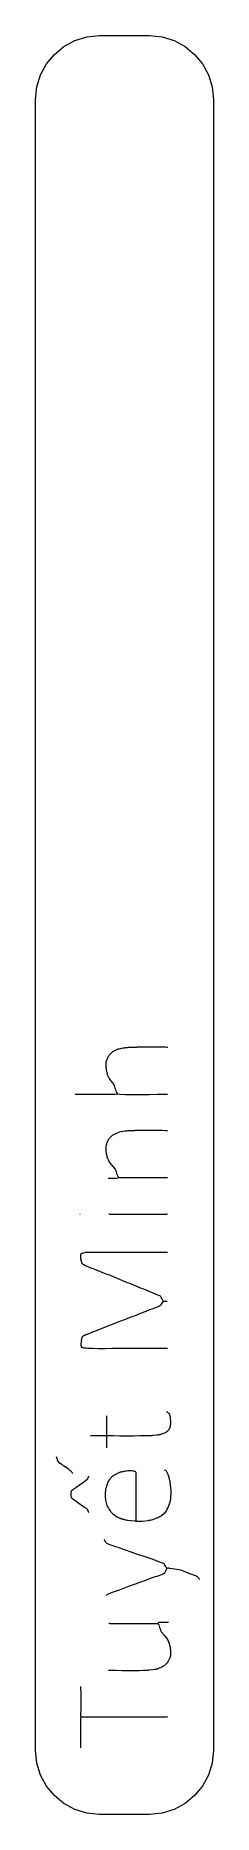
# Model space of a CAD drawing. Header units: millimetres. Extents: x -530 to -480, y -1129 to -629.
import ezdxf

# ---------------------------------------------------------------- set-up
doc = ezdxf.new("R2010")
doc.units = ezdxf.units.MM
doc.header["$MEASUREMENT"] = 0
doc.layers.add('Tool', color=7, linetype='Continuous')

msp = doc.modelspace()

# ---------------------------------------------------------------- linework, layer by layer
at = {"layer": 'Tool', "lineweight": 9}
msp.add_lwpolyline([(-511.648, -629.1348), (-497.648, -629.1348), (-494.0322, -629.5022), (-490.6589, -630.5551), (-487.6021, -632.2198), (-484.9355, -634.4223), (-482.733, -637.0889), (-481.0683, -640.1457), (-480.0154, -643.519), (-479.648, -647.1348), (-479.648, -1111.1348), (-480.0154, -1114.7506), (-481.0683, -1118.1239), (-482.733, -1121.1807), (-484.9355, -1123.8473), (-487.6021, -1126.0498), (-490.6589, -1127.7145), (-494.0322, -1128.7674), (-497.648, -1129.1348), (-511.648, -1129.1348), (-515.2638, -1128.7674), (-518.6371, -1127.7145), (-521.6939, -1126.0498), (-524.3605, -1123.8473), (-526.563, -1121.1807), (-528.2277, -1118.1239), (-529.2806, -1114.7506), (-529.648, -1111.1348), (-529.648, -647.1348), (-529.2806, -643.519), (-528.2277, -640.1457), (-526.563, -637.0889), (-524.3605, -634.4223), (-521.6939, -632.2198), (-518.6371, -630.5551), (-515.2638, -629.5022), (-511.648, -629.1348)], close=True, dxfattribs=at)
for points in [[(-492.4856, -913.5677), (-492.6995, -913.5677), (-493.1667, -913.5147), (-494.0696, -913.4849), (-495.2727, -913.4732), (-496.6403, -913.4748), (-498.0368, -913.4847), (-499.3266, -913.4978), (-500.3742, -913.5094), (-501.0439, -913.5143), (-501.2425, -913.5569), (-501.5014, -913.5818), (-501.8021, -913.5929), (-502.1263, -913.5936), (-502.4556, -913.5878), (-502.7716, -913.5791), (-503.0561, -913.5712), (-503.2905, -913.5677), (-503.6154, -913.6061), (-503.9065, -913.6239), (-504.1838, -913.6404), (-504.4673, -913.6747), (-504.6127, -913.7146), (-504.7266, -913.7295), (-504.8446, -913.7304), (-505.0022, -913.7282), (-505.3766, -913.8352), (-505.5906, -913.8352), (-505.8063, -913.9041), (-506.1005, -913.9892), (-506.3938, -914.0642), (-506.6069, -914.1026), (-506.7615, -914.1638), (-506.9705, -914.2632), (-507.215, -914.3901), (-507.4765, -914.5339), (-507.7362, -914.6839), (-507.9756, -914.8296), (-508.176, -914.9603), (-508.3186, -915.0654), (-508.9605, -915.7608), (-509.1443, -916.0507), (-509.2916, -916.3031), (-509.4106, -916.5317), (-509.5096, -916.75), (-509.5967, -916.9716), (-509.6803, -917.2103), (-509.7686, -917.4797), (-509.8698, -917.7934), (-509.8971, -918.0158), (-509.9123, -918.2528), (-509.9166, -918.4996), (-509.9113, -918.7516), (-509.8973, -919.0042), (-509.876, -919.2528), (-509.8486, -919.4926), (-509.8162, -919.719), (-509.7844, -919.8326), (-509.7628, -919.933), (-509.7412, -920.0333), (-509.7093, -920.1469), (-509.6909, -920.3402), (-509.6558, -920.5214), (-509.6207, -920.7026), (-509.6023, -920.8958), (-509.5376, -921.0003), (-509.5107, -921.0454), (-509.5028, -921.0959), (-509.4953, -921.2168), (-509.4408, -921.3643), (-509.363, -921.5375), (-509.2678, -921.7273), (-509.1615, -921.9246), (-508.9398, -922.3056), (-508.7469, -922.6075), (-508.5776, -922.8382), (-508.3974, -923.0637), (-508.2179, -923.2884), (-508.0511, -923.5168), (-507.6232, -923.9448), (-507.554, -924.2447), (-507.455, -924.5867), (-507.3338, -924.9566), (-507.1981, -925.3402), (-507.0552, -925.7231), (-506.913, -926.0913), (-506.7788, -926.4304), (-506.6604, -926.7262), (-507.2252, -926.7721), (-508.4827, -926.7986), (-510.2168, -926.8098), (-512.2118, -926.8098), (-514.2517, -926.8028), (-516.1206, -926.7927), (-517.6025, -926.7836), (-518.4816, -926.7797)], [(-492.5925, -926.7797), (-493.6876, -926.7873), (-495.4518, -926.8052), (-497.6454, -926.8262), (-500.0285, -926.8432), (-502.3614, -926.8489), (-504.4042, -926.8361), (-505.9171, -926.7976), (-506.6604, -926.7262)], [(-492.5925, -936.9962), (-493.0525, -936.9492), (-494.0253, -936.9222), (-495.3511, -936.9108), (-496.8702, -936.9111), (-498.423, -936.9186), (-499.8497, -936.9292), (-500.9905, -936.9386), (-501.6858, -936.9427), (-501.8592, -936.9838), (-502.0611, -937.0081), (-502.2832, -937.019), (-502.5169, -937.0201), (-502.7537, -937.0149), (-502.985, -937.0068), (-503.2025, -936.9994), (-503.3975, -936.9962), (-503.7223, -937.0346), (-504.0134, -937.0524), (-504.2908, -937.0689), (-504.5743, -937.1032), (-506.1255, -937.3707), (-507.9441, -938.173), (-508.1006, -938.2937), (-508.2898, -938.4654), (-508.4978, -938.673), (-508.7107, -938.9016), (-508.9148, -939.136), (-509.096, -939.3613), (-509.2407, -939.5623), (-509.3348, -939.7242), (-509.3621, -939.8302), (-509.3978, -939.9348), (-509.4406, -940.0378), (-509.4889, -940.1392), (-509.5966, -940.3366), (-509.7093, -940.5265), (-509.7148, -940.6129), (-509.727, -940.7015), (-509.7445, -940.7914), (-509.7662, -940.8814), (-509.817, -941.0576), (-509.8698, -941.2219), (-509.8915, -941.388), (-509.9072, -941.5705), (-509.9169, -941.7641), (-509.9203, -941.9637), (-509.9174, -942.1642), (-509.9081, -942.3605), (-509.8923, -942.5473), (-509.8698, -942.7196), (-509.7628, -943.4685), (-509.7309, -943.5821), (-509.7093, -943.6824), (-509.6877, -943.7828), (-509.6558, -943.8964), (-509.6461, -944.0347), (-509.6291, -944.1371), (-509.612, -944.2395), (-509.6023, -944.3778), (-509.4627, -944.6522), (-509.2721, -945.0599), (-509.0862, -945.4741), (-508.9605, -945.7685), (-507.2487, -947.7477), (-507.1952, -947.9747), (-507.1141, -948.2502), (-507.0124, -948.5578), (-506.8974, -948.8808), (-506.7761, -949.2025), (-506.6558, -949.5064), (-506.5435, -949.7758), (-506.4464, -949.9942), (-506.3394, -950.2082), (-506.5488, -950.3124), (-506.8721, -950.3762), (-507.2751, -950.4079), (-507.7233, -950.4155), (-508.1823, -950.4072), (-508.6179, -950.3913), (-508.9958, -950.3757), (-509.2814, -950.3687)], [(-492.5925, -950.2082), (-506.3394, -950.2082)], [(-517.1444, -960.4782), (-517.1978, -960.4782)], [(-492.5925, -960.4247), (-492.6855, -960.4313), (-492.7306, -960.4362), (-492.7735, -960.4488), (-492.86, -960.4782), (-508.693, -960.4782), (-508.7933, -960.4447), (-508.8454, -960.4302), (-508.9016, -960.4264), (-509.0139, -960.4247)], [(-492.5925, -971.2297), (-493.0118, -971.1859), (-493.6505, -971.1653), (-494.4412, -971.1626), (-495.3165, -971.1725), (-496.209, -971.1895), (-497.0514, -971.2082), (-497.7762, -971.2234), (-498.316, -971.2297), (-515.5931, -971.2297), (-515.9188, -971.291), (-516.315, -971.3874), (-516.5134, -971.4466), (-516.6979, -971.5119), (-516.8583, -971.5826), (-516.9839, -971.6576), (-516.9944, -971.8936), (-517.0164, -972.073), (-517.0355, -972.2051), (-517.0374, -972.2994), (-517.0093, -972.5008), (-516.9741, -972.7571), (-516.9317, -973.0474), (-516.882, -973.3509), (-516.825, -973.6466), (-516.7607, -973.9137), (-516.6888, -974.1313), (-516.6095, -974.2786), (-516.5175, -974.3473), (-516.4174, -974.4145), (-516.3112, -974.479), (-516.2006, -974.539), (-516.0877, -974.5933), (-515.9742, -974.6402), (-515.8623, -974.6785), (-515.7536, -974.7065), (-515.393, -974.9127), (-514.8132, -975.1814), (-514.0816, -975.4909), (-513.2658, -975.8193), (-512.4333, -976.1448), (-511.6518, -976.4458), (-510.9887, -976.7003), (-510.5116, -976.8867), (-509.854, -977.1487), (-509.1896, -977.411), (-508.5212, -977.6743), (-507.8516, -977.939), (-507.1835, -978.2058), (-506.5198, -978.4754), (-505.8631, -978.7481), (-505.2162, -979.0247), (-504.5702, -979.3025), (-503.918, -979.5775), (-503.2613, -979.8499), (-502.6021, -980.1198), (-501.9419, -980.3875), (-501.2827, -980.6531), (-500.6261, -980.9168), (-499.9741, -981.1788), (-499.3255, -981.4441), (-498.6664, -981.72), (-498.0001, -982.0014), (-497.3299, -982.2835), (-496.6593, -982.5612), (-495.9917, -982.8295), (-495.3303, -983.0836), (-494.6786, -983.3183), (-494.5757, -983.4795), (-494.4611, -983.6663), (-494.34, -983.8706), (-494.2177, -984.0844), (-494.0996, -984.2993), (-493.9908, -984.5072), (-493.8968, -984.7), (-493.8228, -984.8696), (-492.646, -984.8696)], [(-493.8228, -984.8696), (-494.1158, -985.3874), (-494.3125, -985.755), (-494.4803, -986.0156), (-494.6865, -986.2124), (-494.9988, -986.3885), (-495.4845, -986.5871), (-496.2111, -986.8514), (-497.2461, -987.2246), (-497.5783, -987.347), (-497.9124, -987.4723), (-498.2478, -987.6001), (-498.5839, -987.7299), (-498.9199, -987.861), (-499.2551, -987.9931), (-499.5889, -988.1255), (-499.9207, -988.2579), (-500.5956, -988.5245), (-501.2708, -988.7861), (-501.9464, -989.0444), (-502.6221, -989.301), (-503.2978, -989.5576), (-503.9732, -989.8158), (-504.6484, -990.0774), (-505.3231, -990.344), (-513.3466, -993.4943), (-513.6231, -993.6073), (-513.9619, -993.7493), (-514.3411, -993.9084), (-514.7386, -994.0731), (-515.1326, -994.2314), (-515.5013, -994.3717), (-515.8225, -994.4822), (-516.0745, -994.5512), (-516.1938, -994.6393), (-516.3121, -994.7177), (-516.4319, -994.7931), (-516.556, -994.8721), (-516.633, -995.1299), (-516.6936, -995.3838), (-516.7523, -995.6359), (-516.8234, -995.8884), (-516.9304, -997.2257), (-516.8957, -997.3563), (-516.8769, -997.4664), (-516.8581, -997.5765), (-516.8234, -997.7071), (-516.7012, -997.7712), (-516.5824, -997.822), (-516.4655, -997.8628), (-516.3492, -997.8967), (-516.1124, -997.9568), (-515.8606, -998.028), (-515.5397, -998.028), (-514.9228, -998.091), (-513.6892, -998.1255), (-512.031, -998.1378), (-510.1402, -998.134), (-508.2089, -998.1203), (-506.4292, -998.1029), (-504.9932, -998.0879), (-504.0929, -998.0815), (-492.5925, -998.0815)], [(-492.8065, -1015.9471), (-492.6975, -1016.0138), (-492.5801, -1016.09), (-492.4597, -1016.1747), (-492.3418, -1016.2672), (-492.2318, -1016.3664), (-492.1353, -1016.4716), (-492.0576, -1016.5817), (-492.0042, -1016.6959), (-491.9812, -1016.8651), (-491.9414, -1017.0491), (-491.8929, -1017.2304), (-491.8437, -1017.3913), (-491.6832, -1019.0495), (-491.7353, -1019.3987), (-491.7873, -1019.7381), (-491.851, -1020.0678), (-491.9381, -1020.3875), (-492.0601, -1020.697), (-492.2288, -1020.9963), (-492.4559, -1021.2852), (-492.753, -1021.5635), (-492.8702, -1021.6404), (-492.9707, -1021.7098), (-493.0693, -1021.7864), (-493.181, -1021.8845), (-493.4207, -1021.9785), (-493.6383, -1022.0599), (-493.8412, -1022.1319), (-494.0367, -1022.198), (-494.2322, -1022.2618), (-494.4351, -1022.3265), (-494.6528, -1022.3957), (-494.8926, -1022.4728), (-495.16, -1022.4728), (-495.2736, -1022.5047), (-495.374, -1022.5263), (-495.4744, -1022.5479), (-495.588, -1022.5798), (-496.6043, -1022.6333), (-496.7793, -1022.6734), (-496.9918, -1022.6973), (-497.2306, -1022.7081), (-497.4843, -1022.7095), (-497.7416, -1022.7046), (-497.9914, -1022.697), (-498.2222, -1022.6899), (-498.4229, -1022.6868), (-499.0093, -1022.7294), (-500.3058, -1022.7589), (-502.0742, -1022.7759), (-504.0763, -1022.7807), (-506.0737, -1022.7737), (-507.8283, -1022.7555), (-509.1017, -1022.7264), (-509.6558, -1022.6868), (-509.6491, -1022.1185), (-509.6329, -1021.4071), (-509.6128, -1020.6051), (-509.5947, -1019.7649), (-509.5842, -1018.9389), (-509.587, -1018.1795), (-509.609, -1017.5392), (-509.6558, -1017.0704)], [(-509.6558, -1026.1101), (-509.6284, -1025.8331), (-509.6155, -1025.4517), (-509.6138, -1024.9976), (-509.62, -1024.5023), (-509.6306, -1023.9974), (-509.6424, -1023.5143), (-509.6519, -1023.0848), (-509.6558, -1022.7402), (-514.2024, -1022.6868)], [(-519.177, -1033.3312), (-519.2587, -1033.1819), (-519.3248, -1033.0701), (-519.381, -1032.9868), (-519.4329, -1032.9233), (-519.5467, -1032.82), (-519.7119, -1032.6893), (-519.9829, -1032.4483), (-520.34, -1032.1646), (-520.7567, -1031.8539), (-521.2068, -1031.5318), (-521.664, -1031.214), (-522.1018, -1030.9161), (-522.494, -1030.6538), (-522.8143, -1030.4428), (-523.4561, -1029.6404), (-523.5157, -1029.3873), (-523.5891, -1029.1366), (-523.6628, -1028.8837), (-523.7236, -1028.6242)], [(-514.7373, -1034.0801), (-514.8081, -1034.2176), (-514.8542, -1034.3346), (-514.8864, -1034.4388), (-514.9156, -1034.5382), (-514.9526, -1034.6405), (-515.0082, -1034.7535), (-515.0934, -1034.885), (-515.2188, -1035.0429), (-515.5805, -1035.3805), (-516.1408, -1035.8136), (-516.8272, -1036.3046), (-517.5668, -1036.8157), (-518.2871, -1037.3091), (-518.9153, -1037.7471), (-519.3788, -1038.0919), (-519.6049, -1038.3058), (-519.6584, -1038.4399), (-519.7011, -1038.6388), (-519.7307, -1038.8826), (-519.7451, -1039.151), (-519.7419, -1039.4242), (-519.719, -1039.6819), (-519.6741, -1039.9042), (-519.6049, -1040.0709), (-519.3731, -1040.2836), (-518.8829, -1040.6478), (-518.2174, -1041.1157), (-517.4596, -1041.6393), (-516.6925, -1042.1708), (-515.999, -1042.6623), (-515.4623, -1043.0659), (-515.1652, -1043.3338), (-515.0826, -1043.4618), (-515.0157, -1043.5713), (-514.9616, -1043.6696), (-514.9178, -1043.7638), (-514.8815, -1043.8611), (-514.85, -1043.9686), (-514.8207, -1044.0936), (-514.7908, -1044.2431)], [(-501.3649, -1046.7037), (-501.3649, -1033.0638), (-501.4627, -1032.945), (-501.5722, -1032.8502), (-501.6917, -1032.7748), (-501.8196, -1032.7142), (-502.0937, -1032.6193), (-502.3812, -1032.5289), (-502.5563, -1032.5213), (-502.843, -1032.5318), (-503.2063, -1032.5563), (-503.6113, -1032.5907), (-504.0229, -1032.6307), (-504.4064, -1032.6721), (-504.7266, -1032.7109), (-504.9487, -1032.7429), (-505.1493, -1032.8072), (-505.3973, -1032.876), (-505.5252, -1032.9066), (-505.6483, -1032.9318), (-505.7611, -1032.9492), (-505.858, -1032.9568), (-507.4092, -1033.6522), (-507.5832, -1033.7719), (-507.7717, -1033.9186), (-507.9684, -1034.0855), (-508.1669, -1034.266), (-508.361, -1034.4533), (-508.5444, -1034.6408), (-508.7106, -1034.8217), (-508.8534, -1034.9894), (-509.1087, -1035.395), (-509.3005, -1035.7336), (-509.4441, -1036.0286), (-509.5548, -1036.3032), (-509.6481, -1036.5807), (-509.7392, -1036.8845), (-509.8437, -1037.2378), (-509.9767, -1037.6639), (-510.0302, -1038.4128), (-510.0694, -1038.5685), (-510.0929, -1038.7357), (-510.1037, -1038.9114), (-510.1052, -1039.0922), (-510.0934, -1039.4566), (-510.0837, -1039.8035), (-509.9767, -1040.8198), (-509.8698, -1041.1942), (-509.8281, -1041.5697), (-509.7271, -1041.9462), (-509.5786, -1042.32), (-509.3942, -1042.6878), (-509.1857, -1043.0461), (-508.9648, -1043.3914), (-508.7432, -1043.7203), (-508.5325, -1044.0292), (-508.3853, -1044.1885), (-508.1803, -1044.3845), (-507.9359, -1044.6017), (-507.6705, -1044.8251), (-507.4026, -1045.0392), (-507.1504, -1045.2288), (-506.9325, -1045.3786), (-506.7673, -1045.4734), (-506.6503, -1045.5031), (-506.5704, -1045.5351), (-506.4953, -1045.5764), (-506.3929, -1045.6339), (-506.1878, -1045.7346), (-505.9812, -1045.8332), (-505.8753, -1045.8762), (-505.7665, -1045.9123), (-505.6541, -1045.9392), (-505.5371, -1045.9548), (-505.4146, -1046.0232), (-505.3114, -1046.0692), (-505.2008, -1046.0981), (-505.0557, -1046.1153), (-504.9248, -1046.1793), (-504.7837, -1046.2296), (-504.6353, -1046.2695), (-504.4822, -1046.3025), (-504.1733, -1046.3621), (-503.8789, -1046.4362), (-501.6323, -1046.6502), (-501.5481, -1046.6787), (-501.5031, -1046.6916), (-501.4559, -1046.6972), (-501.3649, -1046.7037), (-500.7765, -1046.7037), (-500.5625, -1046.7572), (-500.4626, -1046.7305), (-500.36, -1046.713), (-500.255, -1046.7029), (-500.1479, -1046.6986), (-499.9292, -1046.7001), (-499.7067, -1046.7037), (-497.888, -1046.4897), (-497.777, -1046.4542), (-497.7095, -1046.4388), (-497.6376, -1046.4355), (-497.5136, -1046.4362), (-497.1927, -1046.3292), (-496.9435, -1046.3043), (-496.6942, -1046.2467), (-496.446, -1046.1658), (-496.2003, -1046.0711), (-495.9583, -1045.9718), (-495.7212, -1045.8774), (-495.4904, -1045.7973), (-495.2671, -1045.7409), (-495.0676, -1045.6077), (-494.7673, -1045.4289), (-494.4628, -1045.259), (-494.2507, -1045.1525), (-493.1274, -1044.1362), (-492.8666, -1043.7722), (-492.6187, -1043.3465), (-492.3879, -1042.8759), (-492.1781, -1042.3775), (-491.9933, -1041.8683), (-491.8376, -1041.3652), (-491.7151, -1040.8853), (-491.6297, -1040.4454), (-491.5228, -1038.4662), (-491.6297, -1036.9686), (-491.6696, -1036.8232), (-491.6845, -1036.7092), (-491.6854, -1036.5912), (-491.6832, -1036.4336), (-491.7902, -1036.0592), (-491.7902, -1035.6848), (-491.8473, -1035.4882), (-491.8999, -1035.2744), (-491.9508, -1035.0505), (-492.0025, -1034.8236), (-492.0578, -1034.6007), (-492.1193, -1034.3888), (-492.1897, -1034.1951), (-492.2716, -1034.0266), (-492.2791, -1033.9058), (-492.287, -1033.8552), (-492.3139, -1033.8102), (-492.3786, -1033.7057), (-492.4296, -1033.5388), (-492.4853, -1033.3628), (-492.5484, -1033.183), (-492.6217, -1033.0052), (-492.7081, -1032.8346), (-492.8104, -1032.6769), (-492.9314, -1032.5375), (-493.0739, -1032.4219), (-493.1818, -1032.3756), (-493.2514, -1032.3462), (-493.3258, -1032.328), (-493.4484, -1032.315)], [(-509.8162, -1067.5647), (-509.5488, -1067.2973), (-508.9774, -1067.0474), (-507.7591, -1066.5836), (-506.084, -1065.9689), (-504.1423, -1065.2666), (-502.1242, -1064.5398), (-500.22, -1063.8518), (-498.6197, -1063.2657), (-497.5136, -1062.8446), (-497.0153, -1062.6551), (-496.504, -1062.4749), (-495.9849, -1062.3), (-495.4629, -1062.1262), (-494.9432, -1061.9494), (-494.4308, -1061.7655), (-493.9309, -1061.5704), (-493.4484, -1061.3599), (-493.3505, -1061.2254), (-493.2451, -1061.0625), (-493.1366, -1060.8798), (-493.0293, -1060.6859), (-492.9276, -1060.4893), (-492.8358, -1060.2986), (-492.7583, -1060.1224), (-492.6995, -1059.9691), (-492.7964, -1059.8379), (-492.8938, -1059.6915), (-492.991, -1059.5342), (-493.0873, -1059.3704), (-493.2742, -1059.0411), (-493.4484, -1058.7389), (-493.9675, -1058.4887), (-495.1802, -1058.0309), (-496.8786, -1057.4291), (-498.8547, -1056.7473), (-500.9005, -1056.0491), (-502.8081, -1055.3986), (-504.3694, -1054.8593), (-505.3766, -1054.4952), (-505.8218, -1054.3364), (-506.4141, -1054.1396), (-507.0966, -1053.9153), (-507.8123, -1053.674), (-508.5043, -1053.4262), (-509.1159, -1053.1822), (-509.59, -1052.9527), (-509.8698, -1052.748), (-509.9369, -1052.66), (-509.9985, -1052.5601), (-510.0553, -1052.4516), (-510.1082, -1052.3376), (-510.2056, -1052.1063), (-510.2977, -1051.8922)], [(-483.6062, -1063.1251), (-483.6179, -1063.0102), (-483.6328, -1062.9301), (-483.6523, -1062.8752), (-483.678, -1062.836), (-483.7542, -1062.7661), (-483.8737, -1062.6436), (-483.9488, -1062.5459), (-484.0274, -1062.4626), (-484.1094, -1062.39), (-484.1947, -1062.3244), (-484.3754, -1062.1986), (-484.5691, -1062.0552), (-484.8847, -1061.9652), (-485.3953, -1061.7943), (-486.0347, -1061.5672), (-486.7368, -1061.3085), (-487.4353, -1061.0428), (-488.0642, -1060.7948), (-488.5572, -1060.5892), (-488.8483, -1060.4505), (-491.7902, -1060.0226), (-492.0261, -1059.9808), (-492.1723, -1059.9525), (-492.2563, -1059.9358), (-492.3053, -1059.9292), (-492.3468, -1059.9309), (-492.4081, -1059.9393), (-492.5165, -1059.9526), (-492.6995, -1059.9691)], [(-509.0139, -1075.3742), (-508.9016, -1075.3759), (-508.8454, -1075.3797), (-508.7933, -1075.3941), (-508.693, -1075.4277), (-495.2671, -1075.4277), (-495.1581, -1075.6152), (-495.0365, -1075.8859), (-494.9081, -1076.2143), (-494.7784, -1076.5752), (-494.6529, -1076.9431), (-494.5372, -1077.2925), (-494.437, -1077.5982), (-494.3577, -1077.8347), (-493.3414, -1078.9045), (-492.5925, -1079.9208), (-492.5675, -1080.026), (-492.5564, -1080.0621), (-492.5232, -1080.0944), (-492.4321, -1080.1882), (-492.3486, -1080.3551), (-492.2557, -1080.5938), (-492.1587, -1080.8828), (-492.0626, -1081.2005), (-491.9726, -1081.5254), (-491.8938, -1081.836), (-491.8313, -1082.1107), (-491.7902, -1082.3279), (-491.7367, -1082.9697), (-491.7041, -1083.0965), (-491.6838, -1083.2314), (-491.6734, -1083.3723), (-491.6704, -1083.5171), (-491.6767, -1083.81), (-491.6832, -1084.093), (-491.7219, -1084.2277), (-491.737, -1084.3258), (-491.7385, -1084.4278), (-491.7367, -1084.5744), (-491.8027, -1084.8431), (-491.9156, -1085.16), (-492.0683, -1085.5074), (-492.2537, -1085.8678), (-492.4648, -1086.2237), (-492.6944, -1086.5575), (-492.9355, -1086.8515), (-493.181, -1087.0884), (-493.3849, -1087.2517), (-493.5588, -1087.3801), (-493.7135, -1087.4822), (-493.8596, -1087.5662), (-494.1688, -1087.7139), (-494.5717, -1087.8908), (-494.9104, -1088.0404), (-495.247, -1088.1761), (-495.4183, -1088.2361), (-495.5936, -1088.2895), (-495.7745, -1088.3352), (-495.9624, -1088.3722), (-496.2299, -1088.3722), (-496.5508, -1088.4791), (-497.7811, -1088.5862), (-497.9021, -1088.6174), (-498.0305, -1088.6371), (-498.1644, -1088.6474), (-498.302, -1088.6507), (-498.5805, -1088.6454), (-498.8508, -1088.6396), (-499.4109, -1088.6988), (-500.5191, -1088.7316), (-502.0047, -1088.7436), (-503.697, -1088.7407), (-505.4255, -1088.7284), (-507.0194, -1088.7126), (-508.3081, -1088.6989), (-509.1209, -1088.6931)], [(-492.2716, -1075.2137), (-495.1066, -1075.2137), (-495.174, -1075.2826), (-495.2058, -1075.3213), (-495.2281, -1075.3597), (-495.2671, -1075.4277)], [(-517.0374, -1093.1327), (-517.0374, -1093.3467), (-516.9851, -1093.8036), (-516.9556, -1094.6837), (-516.944, -1095.8553), (-516.9454, -1097.1868), (-516.9549, -1098.5465), (-516.9678, -1099.8025), (-516.9791, -1100.8233), (-516.9839, -1101.4771), (-516.8945, -1101.5659), (-516.8332, -1101.6304), (-516.7805, -1101.6985), (-516.7164, -1101.7981), (-516.9839, -1102.0656), (-516.9839, -1110.089), (-517.0174, -1110.1893), (-517.0319, -1110.2415), (-517.0357, -1110.2977), (-517.0374, -1110.41)], [(-492.5925, -1101.7446), (-492.8065, -1101.7981), (-516.7164, -1101.7981)]]:
    msp.add_lwpolyline(points, dxfattribs=at)

doc.saveas('drawing.dxf')
